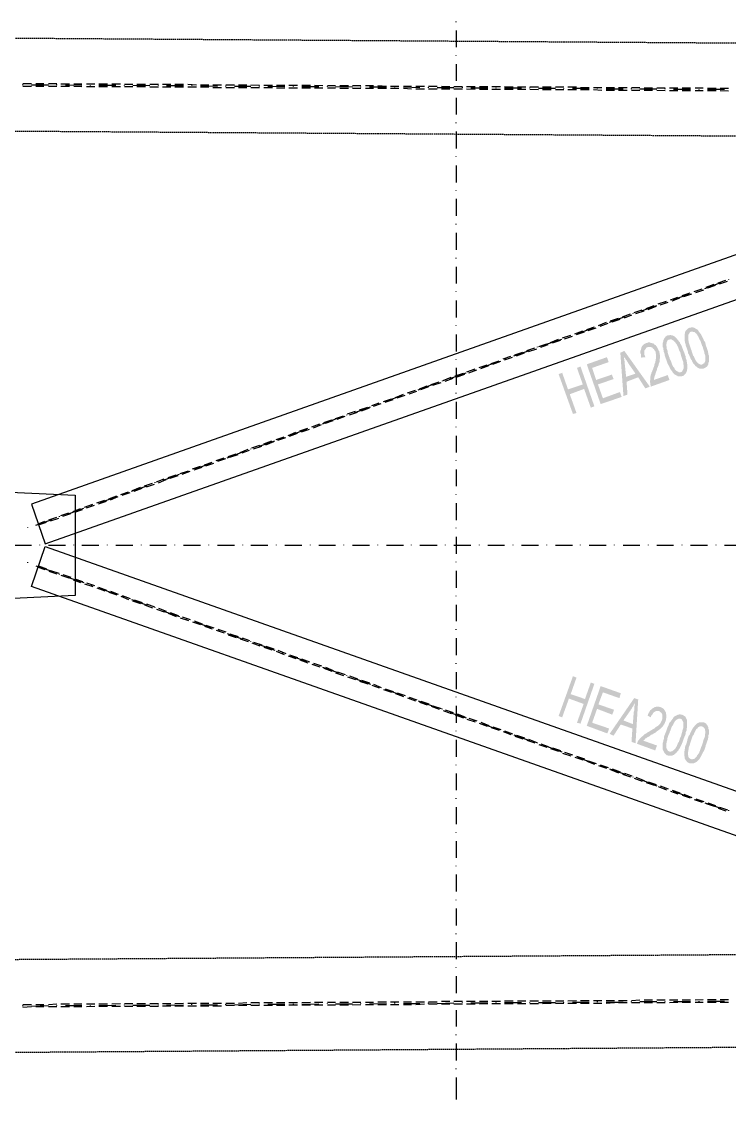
# Model space of a CAD drawing. Header units: metres. Extents: x 11 to 152679, y -40 to 137873.
# Drawn here: x 5083 to 8434, y 1325 to 6431 of the extents above; entities that cross this region are included whole.
import ezdxf

# ---------------------------------------------------------------- set-up
doc = ezdxf.new("R2010")
doc.units = ezdxf.units.M
doc.linetypes.add('HIDDEN', pattern=[9.525, 6.35, -3.175])
for name, color, linetype in [('CA3', 6, 'Continuous'), ('LAYER_1', 160, 'Continuous'), ('TR', 4, 'HIDDEN')]:
    doc.layers.add(name, color=color, linetype=linetype)

# ---------------------------------------------------------------- blocks, each defined once
blk = doc.blocks.new('CURVEPILONE')
at = {"layer": 'LAYER_1'}
for points in [[(1878.9, 3942.9), (1874.7, 3940.8), (1870.4, 3938.7), (1868.3, 3936.6), (1861.9, 3930.2), (1859.8, 3926), (1857.7, 3923.9), (1857.7, 3917.5), (1855.6, 3913.3), (1885.2, 3923.9), (1893.7, 3923.9), (1897.9, 3921.7), (1902.2, 3921.7), (1906.4, 3917.5), (1910.6, 3915.4), (1910.6, 3913.3), (1914.9, 3909), (1917, 3904.8), (1919.1, 3902.7), (1921.2, 3898.5), (1923.3, 3892.1), (1925.4, 3887.9), (1929.7, 3881.5), (1933.9, 3868.8), (1936, 3862.5), (1938.1, 3856.1), (1940.3, 3854), (1942.4, 3845.5), (1944.5, 3839.2), (1948.7, 3826.5), (1948.7, 3820.1), (1950.9, 3815.9), (1953, 3809.6), (1953, 3784.2), (1948.7, 3775.7), (1946.6, 3773.6), (1942.4, 3771.5), (1940.3, 3769.3), (1912.8, 3756.6), (1914.9, 3754.5), (1919.1, 3752.4), (1927.6, 3748.2), (1942.4, 3748.2), (1946.6, 3750.3), (1955.1, 3754.5), (1957.2, 3756.6), (1961.4, 3758.8), (1963.6, 3763), (1965.7, 3765.1), (1967.8, 3769.3), (1967.8, 3775.7), (1969.9, 3779.9), (1969.9, 3811.7), (1967.8, 3815.9), (1967.8, 3822.3), (1965.7, 3826.5), (1965.7, 3830.7), (1961.4, 3843.4), (1959.3, 3849.8), (1957.2, 3854), (1955.1, 3860.4), (1955.1, 3864.6), (1953, 3870.9), (1950.9, 3877.3), (1946.6, 3881.5), (1944.5, 3887.9), (1942.4, 3892.1), (1940.3, 3896.3), (1938.1, 3900.6), (1931.8, 3913.3), (1927.6, 3917.5), (1925.4, 3921.7), (1921.2, 3926), (1919.1, 3930.2), (1914.9, 3934.4), (1910.6, 3936.6), (1906.4, 3938.7), (1904.3, 3940.8), (1900, 3942.9), (1897.9, 3942.9), (1893.7, 3945), (1887.3, 3945), (1883.1, 3942.9)], [(1754, 3877.3), (1751.9, 3870.9), (1751.9, 3849.8), (1754, 3847.7), (1754, 3839.2), (1756.1, 3834.9), (1756.1, 3828.6), (1758.2, 3824.4), (1760.3, 3818), (1760.3, 3813.8), (1762.5, 3807.4), (1764.6, 3801.1), (1766.7, 3794.7), (1768.8, 3790.5), (1775.2, 3771.5), (1777.3, 3767.2), (1781.5, 3760.9), (1783.6, 3756.6), (1785.8, 3750.3), (1787.9, 3746), (1792.1, 3741.8), (1794.2, 3737.6), (1796.3, 3735.5), (1798.4, 3731.2), (1802.7, 3727), (1809, 3720.7), (1836.5, 3733.4), (1836.5, 3731.2), (1828.1, 3731.2), (1826, 3733.4), (1821.7, 3735.5), (1817.5, 3737.6), (1813.3, 3741.8), (1809, 3746), (1804.8, 3754.5), (1800.6, 3758.8), (1798.4, 3763), (1796.3, 3767.2), (1790, 3786.3), (1785.8, 3792.6), (1783.6, 3801.1), (1781.5, 3805.3), (1779.4, 3811.7), (1777.3, 3818), (1775.2, 3824.4), (1775.2, 3830.7), (1773.1, 3837.1), (1770.9, 3841.3), (1770.9, 3851.9), (1768.8, 3856.1), (1768.8, 3866.7), (1770.9, 3870.9), (1770.9, 3875.2), (1775.2, 3883.6), (1779.4, 3885.8), (1783.6, 3885.8)], [(1775.2, 3906.9), (1770.9, 3904.8), (1768.8, 3902.7), (1764.6, 3900.6), (1762.5, 3896.3), (1760.3, 3894.2), (1754, 3881.5), (1754, 3877.3), (1783.6, 3885.8), (1783.6, 3887.9), (1792.1, 3887.9), (1794.2, 3885.8), (1802.7, 3881.5), (1811.2, 3873.1), (1813.3, 3868.8), (1817.5, 3864.6), (1819.6, 3860.4), (1821.7, 3856.1), (1823.8, 3851.9), (1830.2, 3832.8), (1834.4, 3826.5), (1836.5, 3818), (1838.7, 3809.6), (1847.1, 3784.2), (1849.2, 3779.9), (1849.2, 3769.3), (1851.4, 3765.1), (1851.4, 3752.4), (1849.2, 3748.2), (1842.9, 3735.5), (1840.8, 3733.4), (1836.5, 3733.4), (1809, 3720.7), (1813.3, 3718.5), (1821.7, 3714.3), (1823.8, 3712.2), (1840.8, 3712.2), (1845, 3714.3), (1849.2, 3714.3), (1851.4, 3716.4), (1855.6, 3720.7), (1859.8, 3724.9), (1864.1, 3733.4), (1864.1, 3735.5), (1866.2, 3737.6), (1866.2, 3743.9), (1868.3, 3748.2), (1868.3, 3769.3), (1866.2, 3771.5), (1866.2, 3779.9), (1864.1, 3784.2), (1864.1, 3790.5), (1861.9, 3794.7), (1859.8, 3801.1), (1859.8, 3807.4), (1857.7, 3811.7), (1855.6, 3818), (1853.5, 3824.4), (1851.4, 3828.6), (1849.2, 3834.9), (1847.1, 3841.3), (1845, 3845.5), (1842.9, 3851.9), (1838.7, 3860.4), (1836.5, 3864.6), (1834.4, 3868.8), (1832.3, 3873.1), (1828.1, 3877.3), (1826, 3881.5), (1821.7, 3885.8), (1819.6, 3890), (1815.4, 3894.2), (1809, 3900.6), (1804.8, 3902.7), (1796.3, 3906.9), (1792.1, 3906.9), (1787.9, 3909), (1783.6, 3906.9), (1779.4, 3906.9)], [(1855.6, 3913.3), (1855.6, 3879.4), (1857.7, 3875.2), (1857.7, 3870.9), (1859.8, 3864.6), (1859.8, 3860.4), (1861.9, 3854), (1864.1, 3849.8), (1868.3, 3837.1), (1870.4, 3830.7), (1870.4, 3826.5), (1872.5, 3820.1), (1876.8, 3813.8), (1878.9, 3807.4), (1881, 3803.2), (1883.1, 3796.9), (1885.2, 3792.6), (1889.5, 3788.4), (1891.6, 3782), (1895.8, 3773.6), (1902.2, 3767.2), (1904.3, 3765.1), (1906.4, 3760.9), (1910.6, 3758.8), (1912.8, 3756.6), (1940.3, 3769.3), (1938.1, 3769.3), (1936, 3767.2), (1931.8, 3767.2), (1927.6, 3769.3), (1919.1, 3773.6), (1912.8, 3779.9), (1910.6, 3784.2), (1908.5, 3786.3), (1906.4, 3790.5), (1904.3, 3794.7), (1902.2, 3799), (1900, 3805.3), (1895.8, 3809.6), (1893.7, 3815.9), (1891.6, 3822.3), (1889.5, 3828.6), (1887.3, 3837.1), (1885.2, 3841.3), (1878.9, 3860.4), (1876.8, 3866.7), (1874.7, 3873.1), (1874.7, 3877.3), (1872.5, 3883.6), (1872.5, 3906.9), (1874.7, 3913.3), (1876.8, 3915.4), (1878.9, 3919.6), (1881, 3921.7), (1885.2, 3923.9)], [(1569.8, 3832.8), (1550.8, 3824.4), (1565.6, 3619.1), (1584.7, 3625.4), (1580.4, 3686.8), (1635.5, 3708), (1578.3, 3710.1), (1572, 3769.3), (1572, 3782), (1569.8, 3786.3), (1569.8, 3792.6), (1567.7, 3799), (1567.7, 3803.2), (1565.6, 3809.6)], [(1569.8, 3832.8), (1565.6, 3809.6), (1567.7, 3805.3), (1569.8, 3801.1), (1574.1, 3796.9), (1576.2, 3792.6), (1580.4, 3788.4), (1582.5, 3784.2), (1586.8, 3777.8), (1588.9, 3773.6), (1622.8, 3724.9), (1578.3, 3710.1), (1635.5, 3708), (1669.3, 3655), (1690.5, 3663.5)], [(1673.6, 3870.9), (1671.5, 3868.8), (1667.2, 3866.7), (1663, 3864.6), (1660.9, 3862.5), (1656.6, 3858.2), (1654.5, 3856.1), (1652.4, 3851.9), (1650.3, 3849.8), (1650.3, 3845.5), (1648.2, 3841.3), (1648.2, 3837.1), (1646.1, 3832.8), (1646.1, 3822.3), (1648.2, 3818), (1648.2, 3805.3), (1650.3, 3801.1), (1669.3, 3803.2), (1667.2, 3809.6), (1665.1, 3813.8), (1665.1, 3834.9), (1667.2, 3837.1), (1669.3, 3841.3), (1671.5, 3843.4), (1673.6, 3847.7), (1677.8, 3849.8), (1679.9, 3849.8), (1713.8, 3862.5), (1709.5, 3864.6), (1709.5, 3866.7), (1705.3, 3868.8), (1701.1, 3868.8), (1699, 3870.9), (1694.7, 3870.9), (1690.5, 3873.1), (1682, 3873.1), (1677.8, 3870.9)], [(1713.8, 3862.5), (1679.9, 3849.8), (1682, 3851.9), (1694.7, 3851.9), (1699, 3849.8), (1701.1, 3847.7), (1703.2, 3847.7), (1705.3, 3843.4), (1709.5, 3841.3), (1711.7, 3837.1), (1715.9, 3832.8), (1718, 3826.5), (1718, 3822.3), (1720.1, 3818), (1720.1, 3796.9), (1718, 3792.6), (1718, 3786.3), (1715.9, 3782), (1715.9, 3777.8), (1713.8, 3773.6), (1711.7, 3767.2), (1711.7, 3763), (1709.5, 3756.6), (1707.4, 3752.4), (1705.3, 3746), (1703.2, 3741.8), (1701.1, 3735.5), (1696.8, 3727), (1696.8, 3722.8), (1694.7, 3718.5), (1694.7, 3714.3), (1692.6, 3710.1), (1692.6, 3695.3), (1690.5, 3691), (1690.5, 3686.8), (1692.6, 3680.4), (1692.6, 3674.1), (1694.7, 3669.9), (1694.7, 3663.5), (1783.6, 3695.3), (1775.2, 3718.5), (1709.5, 3695.3), (1709.5, 3699.5), (1711.7, 3703.7), (1711.7, 3710.1), (1713.8, 3712.2), (1713.8, 3714.3), (1715.9, 3718.5), (1715.9, 3722.8), (1718, 3727), (1722.2, 3739.7), (1724.4, 3741.8), (1724.4, 3748.2), (1726.5, 3752.4), (1728.6, 3756.6), (1730.7, 3763), (1732.8, 3767.2), (1732.8, 3771.5), (1735, 3775.7), (1735, 3777.8), (1737.1, 3782), (1737.1, 3794.7), (1739.2, 3799), (1739.2, 3811.7), (1737.1, 3815.9), (1737.1, 3822.3), (1735, 3826.5), (1735, 3832.8), (1732.8, 3832.8), (1730.7, 3839.2), (1728.6, 3843.4), (1726.5, 3847.7), (1724.4, 3851.9), (1720.1, 3856.1), (1718, 3860.4)], [(1487.3, 3803.2), (1392, 3769.3), (1457.7, 3581), (1557.2, 3614.8), (1548.7, 3638.1), (1468.3, 3608.5), (1445, 3674.1), (1519, 3699.5), (1510.6, 3720.7), (1436.5, 3695.3), (1417.5, 3752.4), (1495.8, 3779.9)], [(1275.6, 3729.1), (1258.7, 3722.8), (1326.4, 3534.4), (1343.4, 3538.6), (1311.6, 3627.5), (1379.3, 3652.9), (1303.1, 3650.8)], [(1362.4, 3758.8), (1345.5, 3752.4), (1373, 3674.1), (1303.1, 3650.8), (1379.3, 3652.9), (1411.1, 3564), (1428, 3570.4)], [(1343.4, 2285.6), (1326.4, 2291.9), (1258.7, 2103.5), (1275.6, 2097.2), (1307.4, 2186.1), (1377.2, 2160.7), (1315.9, 2207.2)], [(1428, 2255.9), (1411.1, 2262.3), (1383.6, 2184), (1315.9, 2207.2), (1377.2, 2160.7), (1345.5, 2071.8), (1362.4, 2067.5)], [(1552.9, 2211.5), (1457.7, 2245.3), (1392, 2057), (1489.4, 2021), (1497.9, 2044.3), (1417.5, 2071.8), (1440.7, 2137.4), (1512.7, 2109.9), (1521.2, 2133.2), (1447.1, 2158.5), (1468.3, 2215.7), (1546.6, 2188.2)], [(1635.5, 2181.8), (1616.4, 2188.2), (1500, 2018.9), (1519, 2010.4), (1552.9, 2063.3), (1607.9, 2044.3), (1565.6, 2082.4), (1599.5, 2131), (1599.5, 2133.2), (1603.7, 2137.4), (1605.8, 2141.6), (1607.9, 2145.9), (1612.2, 2150.1), (1614.3, 2156.4), (1618.5, 2164.9)], [(1635.5, 2181.8), (1618.5, 2164.9), (1618.5, 2152.2), (1616.4, 2148), (1616.4, 2128.9), (1614.3, 2122.6), (1610.1, 2065.4), (1565.6, 2082.4), (1607.9, 2044.3), (1603.7, 1980.8), (1622.8, 1974.4)], [(1741.3, 2145.9), (1737.1, 2145.9), (1732.8, 2148), (1722.2, 2148), (1718, 2145.9), (1713.8, 2145.9), (1709.5, 2143.7), (1707.4, 2141.6), (1703.2, 2139.5), (1696.8, 2133.2), (1692.6, 2131), (1690.5, 2126.8), (1688.4, 2122.6), (1684.1, 2116.2), (1682, 2112), (1679.9, 2105.6), (1694.7, 2097.2), (1696.8, 2103.5), (1699, 2107.8), (1703.2, 2112), (1705.3, 2116.2), (1709.5, 2120.5), (1711.7, 2122.6), (1715.9, 2124.7), (1718, 2126.8), (1735, 2126.8), (1766.7, 2114.1), (1766.7, 2120.5), (1764.6, 2124.7), (1762.5, 2126.8), (1760.3, 2131), (1758.2, 2133.2), (1756.1, 2137.4), (1751.9, 2139.5), (1749.8, 2141.6), (1745.5, 2143.7)], [(1766.7, 2114.1), (1735, 2126.8), (1739.2, 2122.6), (1743.4, 2120.5), (1745.5, 2118.3), (1747.6, 2114.1), (1749.8, 2109.9), (1749.8, 2090.8), (1747.6, 2084.5), (1745.5, 2080.2), (1743.4, 2076), (1739.2, 2067.5), (1735, 2063.3), (1730.7, 2059.1), (1728.6, 2057), (1724.4, 2054.8), (1722.2, 2052.7), (1718, 2050.6), (1715.9, 2048.5), (1711.7, 2044.3), (1707.4, 2042.1), (1703.2, 2040), (1696.8, 2035.8), (1692.6, 2033.7), (1686.3, 2029.4), (1682, 2027.3), (1677.8, 2025.2), (1673.6, 2021), (1665.1, 2016.7), (1663, 2014.6), (1658.7, 2010.4), (1656.6, 2008.3), (1652.4, 2006.2), (1646.1, 1999.8), (1641.8, 1995.6), (1639.7, 1991.3), (1635.5, 1987.1), (1633.4, 1982.9), (1631.2, 1976.5), (1629.1, 1972.3), (1715.9, 1940.5), (1724.4, 1963.8), (1658.7, 1987.1), (1663, 1989.2), (1667.2, 1993.5), (1669.3, 1997.7), (1671.5, 1997.7), (1675.7, 1999.8), (1677.8, 2001.9), (1682, 2004), (1686.3, 2006.2), (1692.6, 2010.4), (1696.8, 2014.6), (1699, 2014.6), (1703.2, 2016.7), (1709.5, 2021), (1718, 2025.2), (1724.4, 2031.6), (1728.6, 2033.7), (1730.7, 2035.8), (1735, 2037.9), (1735, 2040), (1739.2, 2042.1), (1743.4, 2046.4), (1747.6, 2050.6), (1749.8, 2052.7), (1754, 2057), (1754, 2059.1), (1758.2, 2063.3), (1760.3, 2067.5), (1762.5, 2073.9), (1764.6, 2078.1), (1766.7, 2084.5), (1766.7, 2090.8), (1768.8, 2095.1), (1768.8, 2109.9)], [(1842.9, 2109.9), (1838.7, 2109.9), (1834.4, 2112), (1830.2, 2112), (1828.1, 2109.9), (1823.8, 2109.9), (1815.4, 2105.6), (1806.9, 2101.4), (1836.5, 2090.8), (1838.7, 2088.7), (1840.8, 2088.7), (1842.9, 2084.5), (1845, 2082.4), (1849.2, 2073.9), (1849.2, 2048.5), (1845, 2035.8), (1845, 2031.6), (1840.8, 2018.9), (1838.7, 2010.4), (1836.5, 2004), (1834.4, 2001.9), (1832.3, 1995.6), (1830.2, 1987.1), (1828.1, 1980.8), (1823.8, 1976.5), (1821.7, 1970.2), (1819.6, 1965.9), (1817.5, 1959.6), (1815.4, 1957.5), (1811.2, 1949), (1804.8, 1942.7), (1800.6, 1940.5), (1796.3, 1936.3), (1792.1, 1936.3), (1790, 1934.2), (1785.8, 1934.2), (1781.5, 1936.3), (1751.9, 1944.8), (1760.3, 1927.8), (1762.5, 1925.7), (1764.6, 1923.6), (1768.8, 1919.4), (1770.9, 1917.3), (1775.2, 1917.3), (1779.4, 1915.1), (1796.3, 1915.1), (1798.4, 1917.3), (1802.7, 1919.4), (1804.8, 1919.4), (1811.2, 1925.7), (1815.4, 1927.8), (1817.5, 1932.1), (1821.7, 1936.3), (1826, 1940.5), (1828.1, 1946.9), (1830.2, 1946.9), (1832.3, 1951.1), (1834.4, 1955.4), (1836.5, 1959.6), (1838.7, 1963.8), (1840.8, 1968.1), (1842.9, 1974.4), (1845, 1978.6), (1849.2, 1991.3), (1851.4, 1997.7), (1853.5, 2001.9), (1855.6, 2008.3), (1857.7, 2012.5), (1859.8, 2018.9), (1859.8, 2025.2), (1864.1, 2033.7), (1864.1, 2044.3), (1866.2, 2048.5), (1866.2, 2084.5), (1857.7, 2101.4), (1853.5, 2103.5), (1851.4, 2105.6), (1847.1, 2107.8)], [(1806.9, 2101.4), (1802.7, 2097.2), (1800.6, 2092.9), (1796.3, 2088.7), (1794.2, 2084.5), (1790, 2080.2), (1790, 2078.1), (1787.9, 2076), (1783.6, 2071.8), (1781.5, 2067.5), (1779.4, 2061.2), (1775.2, 2052.7), (1768.8, 2033.7), (1766.7, 2027.3), (1764.6, 2025.2), (1762.5, 2018.9), (1760.3, 2012.5), (1758.2, 2006.2), (1758.2, 1999.8), (1754, 1987.1), (1754, 1982.9), (1751.9, 1976.5), (1751.9, 1944.8), (1781.5, 1936.3), (1777.3, 1938.4), (1775.2, 1940.5), (1773.1, 1944.8), (1770.9, 1946.9), (1768.8, 1953.2), (1768.8, 1974.4), (1770.9, 1978.6), (1770.9, 1982.9), (1773.1, 1989.2), (1773.1, 1995.6), (1777.3, 2008.3), (1779.4, 2014.6), (1783.6, 2023.1), (1783.6, 2027.3), (1787.9, 2033.7), (1794.2, 2052.7), (1796.3, 2057), (1800.6, 2061.2), (1802.7, 2067.5), (1804.8, 2069.7), (1809, 2078.1), (1813.3, 2082.4), (1817.5, 2086.6), (1821.7, 2088.7), (1826, 2090.8), (1836.5, 2090.8)], [(1910.6, 2065.4), (1902.2, 2057), (1900, 2052.7), (1895.8, 2048.5), (1893.7, 2044.3), (1891.6, 2042.1), (1889.5, 2037.9), (1887.3, 2033.7), (1885.2, 2029.4), (1881, 2021), (1878.9, 2014.6), (1874.7, 2010.4), (1872.5, 2004), (1870.4, 1997.7), (1868.3, 1991.3), (1868.3, 1989.2), (1866.2, 1980.8), (1861.9, 1968.1), (1859.8, 1963.8), (1857.7, 1957.5), (1857.7, 1951.1), (1855.6, 1946.9), (1855.6, 1940.5), (1853.5, 1936.3), (1853.5, 1915.1), (1855.6, 1910.9), (1855.6, 1908.8), (1885.2, 1900.3), (1883.1, 1900.3), (1881, 1902.4), (1876.8, 1904.6), (1874.7, 1906.7), (1872.5, 1910.9), (1872.5, 1915.1), (1870.4, 1921.5), (1870.4, 1932.1), (1872.5, 1936.3), (1872.5, 1942.7), (1874.7, 1946.9), (1874.7, 1953.2), (1876.8, 1959.6), (1878.9, 1963.8), (1881, 1972.3), (1885.2, 1985), (1887.3, 1991.3), (1889.5, 1997.7), (1891.6, 2004), (1893.7, 2010.4), (1897.9, 2014.6), (1900, 2021), (1902.2, 2025.2), (1904.3, 2029.4), (1906.4, 2033.7), (1908.5, 2037.9), (1910.6, 2042.1), (1914.9, 2044.3), (1917, 2046.4), (1919.1, 2050.6), (1927.6, 2054.8), (1938.1, 2054.8)], [(1946.6, 2073.9), (1925.4, 2073.9), (1921.2, 2071.8), (1919.1, 2069.7), (1917, 2069.7), (1912.8, 2067.5), (1910.6, 2065.4), (1938.1, 2054.8), (1940.3, 2052.7), (1944.5, 2050.6), (1948.7, 2046.4), (1950.9, 2042.1), (1950.9, 2037.9), (1953, 2031.6), (1953, 2021), (1950.9, 2016.7), (1950.9, 2006.2), (1948.7, 1999.8), (1946.6, 1995.6), (1944.5, 1989.2), (1942.4, 1980.8), (1940.3, 1974.4), (1938.1, 1968.1), (1938.1, 1965.9), (1933.9, 1957.5), (1927.6, 1938.4), (1925.4, 1934.2), (1923.3, 1927.8), (1919.1, 1923.6), (1917, 1919.4), (1914.9, 1917.3), (1912.8, 1913), (1908.5, 1908.8), (1906.4, 1906.7), (1902.2, 1902.4), (1900, 1900.3), (1895.8, 1900.3), (1891.6, 1898.2), (1887.3, 1898.2), (1885.2, 1900.3), (1855.6, 1908.8), (1855.6, 1902.4), (1857.7, 1898.2), (1859.8, 1896.1), (1861.9, 1891.9), (1864.1, 1889.7), (1866.2, 1885.5), (1874.7, 1881.3), (1876.8, 1881.3), (1878.9, 1879.2), (1897.9, 1879.2), (1902.2, 1881.3), (1910.6, 1885.5), (1921.2, 1896.1), (1925.4, 1900.3), (1927.6, 1904.6), (1931.8, 1908.8), (1931.8, 1910.9), (1938.1, 1923.6), (1940.3, 1927.8), (1942.4, 1932.1), (1946.6, 1938.4), (1948.7, 1942.7), (1953, 1955.4), (1955.1, 1961.7), (1955.1, 1965.9), (1957.2, 1970.2), (1959.3, 1976.5), (1961.4, 1982.9), (1963.6, 1989.2), (1965.7, 1993.5), (1965.7, 1997.7), (1967.8, 2001.9), (1967.8, 2012.5), (1969.9, 2016.7), (1969.9, 2037.9), (1967.8, 2042.1), (1967.8, 2048.5), (1961.4, 2061.2), (1959.3, 2063.3), (1957.2, 2067.5), (1953, 2069.7), (1948.7, 2071.8)]]:
    blk.add_hatch(color=7, dxfattribs=at).paths.add_polyline_path(points, is_closed=False)
at = {"layer": 'CA3'}
for points in [[(-1171.2, 2918.4), (4548, 4942), (4548, 5047.8), (4249.5, 5049.9), (-1236.9, 3106.8)], [(-1715.2, 3180.9), (-1029.4, 3149.2), (-1029.4, 2675), (-1715.2, 2641.2)], [(-1171.2, 2905.7), (4548, 880.1), (4548, 776.4), (4249.5, 774.3), (-1236.9, 2717.4)]]:
    blk.add_lwpolyline(points, close=True, dxfattribs=at)
at = {"layer": 'LAYER_1', "color": 7}
for p, q in [((774, 5390.7), (774, 5392.8)), ((774, 5350.5), (774, 5272.2)), ((774, 5232), (774, 5234.1)), ((774, 5191.7), (774, 5111.3)), ((-1236.9, 5098.6), (-1277.1, 5098.6)), ((-1277.1, 5092.3), (-1277.1, 5094.4)), ((-1236.9, 5085.9), (-1277.1, 5085.9)), ((-1156.4, 5092.3), (-1236.9, 5092.3)), ((-1177.6, 5098.6), (-1215.7, 5098.6)), ((-1177.6, 5085.9), (-1215.7, 5085.9)), ((-1116.2, 5098.6), (-1156.4, 5098.6)), ((-1116.2, 5085.9), (-1156.4, 5085.9)), ((-1116.2, 5092.3), (-1116.2, 5094.4)), ((-1056.9, 5096.5), (-1097.2, 5096.5)), ((-1056.9, 5085.9), (-1097.2, 5085.9)), ((-997.7, 5090.1), (-1076, 5092.3)), ((-997.7, 5096.5), (-1035.8, 5096.5)), ((-997.7, 5083.8), (-1035.8, 5085.9)), ((-936.3, 5096.5), (-976.5, 5096.5)), ((-936.3, 5083.8), (-976.5, 5083.8)), ((-957.5, 5090.1), (-957.5, 5092.3)), ((-877, 5096.5), (-917.2, 5096.5)), ((-836.8, 5090.1), (-917.2, 5090.1)), ((-877, 5083.8), (-917.2, 5083.8)), ((-815.6, 5096.5), (-855.9, 5096.5)), ((-815.6, 5083.8), (-855.9, 5083.8)), ((-756.4, 5094.4), (-796.6, 5094.4)), ((-796.6, 5090.1), (-796.6, 5092.3)), ((-756.4, 5083.8), (-796.6, 5083.8)), ((-675.9, 5088), (-756.4, 5090.1)), ((-697.1, 5094.4), (-737.3, 5094.4)), ((-697.1, 5083.8), (-737.3, 5083.8)), ((-635.7, 5094.4), (-675.9, 5094.4)), ((-635.7, 5081.7), (-675.9, 5081.7)), ((-635.7, 5088), (-635.7, 5090.1)), ((-576.4, 5094.4), (-616.7, 5094.4)), ((-576.4, 5081.7), (-616.7, 5081.7)), ((-517.2, 5088), (-597.6, 5088)), ((-517.2, 5094.4), (-557.4, 5094.4)), ((-517.2, 5081.7), (-557.4, 5081.7)), ((-455.8, 5092.3), (-496, 5094.4)), ((-455.8, 5081.7), (-496, 5081.7)), ((-477, 5088), (-477, 5090.1)), ((-396.5, 5092.3), (-436.7, 5092.3)), ((-356.3, 5085.9), (-436.7, 5088)), ((-396.5, 5081.7), (-436.7, 5081.7)), ((-337.3, 5092.3), (-377.5, 5092.3)), ((-337.3, 5079.6), (-377.5, 5079.6)), ((-275.9, 5092.3), (-316.1, 5092.3)), ((-316.1, 5085.9), (-316.1, 5088)), ((-275.9, 5079.6), (-316.1, 5079.6)), ((-197.6, 5085.9), (-275.9, 5085.9)), ((-216.6, 5092.3), (-256.8, 5092.3)), ((-216.6, 5079.6), (-256.8, 5079.6)), ((-157.4, 5090.1), (-197.6, 5092.3)), ((-157.4, 5079.6), (-197.6, 5079.6)), ((-157.4, 5085.9), (-157.4, 5088)), ((-96, 5090.1), (-136.2, 5090.1)), ((-96, 5079.6), (-136.2, 5079.6)), ((-36.7, 5083.8), (-117.1, 5085.9)), ((-36.7, 5090.1), (-76.9, 5090.1)), ((-36.7, 5077.4), (-76.9, 5077.4)), ((22.6, 5090.1), (-17.7, 5090.1)), ((22.6, 5077.4), (-17.7, 5077.4)), ((3.5, 5083.8), (3.5, 5085.9)), ((84, 5090.1), (43.7, 5090.1)), ((124.2, 5083.8), (43.7, 5083.8)), ((84, 5077.4), (43.7, 5077.4)), ((143.2, 5088), (103, 5090.1)), ((143.2, 5077.4), (103, 5077.4)), ((202.5, 5088), (164.4, 5088)), ((164.4, 5083.8), (164.4, 5085.9)), ((202.5, 5077.4), (164.4, 5077.4)), ((282.9, 5081.7), (202.5, 5083.8)), ((263.9, 5088), (223.7, 5088)), ((263.9, 5075.3), (223.7, 5075.3)), ((323.1, 5088), (282.9, 5088)), ((323.1, 5075.3), (282.9, 5075.3)), ((323.1, 5081.7), (323.1, 5083.8)), ((382.4, 5088), (344.3, 5088)), ((382.4, 5075.3), (344.3, 5075.3)), ((443.8, 5081.7), (363.4, 5081.7)), ((443.8, 5085.9), (403.6, 5088)), ((443.8, 5075.3), (403.6, 5075.3)), ((503.1, 5085.9), (462.8, 5085.9)), ((503.1, 5075.3), (462.8, 5075.3)), ((484, 5081.7), (484, 5083.8)), ((562.3, 5085.9), (524.2, 5085.9)), ((602.5, 5079.6), (524.2, 5081.7)), ((562.3, 5073.2), (524.2, 5075.3)), ((623.7, 5085.9), (583.5, 5085.9)), ((623.7, 5073.2), (583.5, 5073.2)), ((683, 5085.9), (642.8, 5085.9)), ((642.8, 5079.6), (642.8, 5081.7)), ((683, 5073.2), (642.8, 5073.2)), ((763.4, 5079.6), (683, 5079.6)), ((744.3, 5083.8), (704.1, 5085.9)), ((744.3, 5073.2), (704.1, 5073.2)), ((803.6, 5083.8), (763.4, 5083.8)), ((803.6, 5073.2), (763.4, 5073.2)), ((774, 5071.1), (774, 5073.2)), ((803.6, 5079.6), (803.6, 5081.7)), ((862.9, 5083.8), (822.7, 5083.8)), ((862.9, 5071.1), (822.7, 5073.2)), ((924.3, 5077.4), (843.8, 5077.4)), ((924.3, 5083.8), (884, 5083.8)), ((924.3, 5071.1), (884, 5071.1)), ((983.5, 5083.8), (943.3, 5083.8)), ((983.5, 5071.1), (943.3, 5071.1)), ((962.4, 5077.4), (962.4, 5079.6)), ((1042.8, 5081.7), (1002.6, 5083.8)), ((1083, 5077.4), (1002.6, 5077.4)), ((1042.8, 5071.1), (1002.6, 5071.1)), ((1104.2, 5081.7), (1064, 5081.7)), ((1104.2, 5071.1), (1064, 5071.1)), ((1163.4, 5081.7), (1123.2, 5081.7)), ((1123.2, 5077.4), (1123.2, 5079.6)), ((1163.4, 5069), (1123.2, 5071.1)), ((1243.9, 5075.3), (1163.4, 5075.3)), ((1222.7, 5081.7), (1182.5, 5081.7)), ((1222.7, 5069), (1182.5, 5069)), ((1284.1, 5081.7), (1243.9, 5081.7)), ((1284.1, 5069), (1243.9, 5069)), ((1284.1, 5075.3), (1284.1, 5077.4)), ((1343.4, 5081.7), (1303.1, 5081.7)), ((1343.4, 5069), (1303.1, 5069)), ((1402.6, 5075.3), (1324.3, 5075.3)), ((1402.6, 5079.6), (1362.4, 5079.6)), ((1402.6, 5069), (1362.4, 5069)), ((1464, 5079.6), (1423.8, 5079.6)), ((1464, 5066.9), (1423.8, 5069)), ((1442.8, 5075.3), (1442.8, 5077.4)), ((1523.3, 5079.6), (1483.1, 5079.6)), ((1563.5, 5073.2), (1483.1, 5073.2)), ((1523.3, 5066.9), (1483.1, 5066.9)), ((1582.5, 5079.6), (1542.3, 5079.6)), ((1582.5, 5066.9), (1542.3, 5066.9)), ((1643.9, 5079.6), (1603.7, 5079.6)), ((1603.7, 5073.2), (1603.7, 5075.3)), ((1643.9, 5066.9), (1603.7, 5066.9)), ((1724.4, 5073.2), (1643.9, 5073.2)), ((1703.2, 5077.4), (1663, 5077.4)), ((1703.2, 5066.9), (1663, 5066.9)), ((1762.5, 5077.4), (1724.4, 5077.4)), ((1762.5, 5064.7), (1724.4, 5066.9)), ((1762.5, 5073.2), (1762.5, 5075.3)), ((1823.8, 5077.4), (1783.6, 5077.4)), ((1823.8, 5064.7), (1783.6, 5064.7)), ((1883.1, 5071.1), (1802.7, 5071.1)), ((1883.1, 5077.4), (1842.9, 5077.4)), ((1883.1, 5064.7), (1842.9, 5064.7)), ((1942.4, 5077.4), (1904.3, 5077.4)), ((1942.4, 5064.7), (1904.3, 5064.7)), ((1923.3, 5071.1), (1923.3, 5073.2)), ((2003.8, 5075.3), (1963.6, 5075.3)), ((2044, 5071.1), (1963.6, 5071.1)), ((2003.8, 5064.7), (1963.6, 5064.7)), ((2063, 5075.3), (2022.8, 5075.3)), ((2063, 5062.6), (2022.8, 5064.7)), ((774, 5030.9), (774, 4952.6)), ((774, 4912.3), (774, 4914.5)), ((774, 4872.1), (774, 4791.7)), ((774, 4751.5), (774, 4753.6)), ((774, 4711.3), (774, 4630.8)), ((774, 4590.6), (774, 4592.7)), ((774, 4552.5), (774, 4472.1)), ((774, 4431.9), (774, 4434)), ((774, 4391.6), (774, 4311.2)), ((774, 4271), (774, 4273.1)), ((774, 4230.8), (774, 4152.4)), ((1950.9, 4129.2), (2027, 4156.7)), ((1957.2, 4135.5), (1995.3, 4148.2)), ((1965.7, 4131.3), (2001.6, 4144)), ((2014.3, 4154.6), (2050.3, 4167.3)), ((2020.7, 4150.3), (2058.8, 4163)), ((2065.1, 4169.4), (2065.1, 4171.5)), ((774, 4112.2), (774, 4114.4)), ((1787.9, 4074.1), (1823.8, 4086.8)), ((1796.3, 4069.9), (1832.3, 4084.7)), ((1800.6, 4076.3), (1876.8, 4101.7)), ((1842.9, 4095.3), (1881, 4108)), ((1851.4, 4091.1), (1889.5, 4103.8)), ((1900, 4114.4), (1938.1, 4127.1)), ((1908.5, 4110.1), (1946.6, 4122.8)), ((1914.9, 4116.5), (1914.9, 4118.6)), ((774, 4072), (774, 3991.6)), ((1650.3, 4023.3), (1724.4, 4048.7)), ((1673.6, 4033.9), (1711.7, 4048.7)), ((1682, 4029.7), (1720.1, 4044.5)), ((1730.7, 4055.1), (1768.8, 4067.8)), ((1739.2, 4050.9), (1777.3, 4063.5)), ((1762.5, 4061.4), (1762.5, 4063.5)), ((1500, 3968.3), (1574.1, 3995.8)), ((1504.2, 3974.7), (1542.3, 3987.4)), ((1512.7, 3970.4), (1550.8, 3983.1)), ((1561.4, 3993.7), (1599.5, 4008.5)), ((1569.8, 3989.5), (1605.8, 4004.3)), ((1612.2, 4008.5), (1612.2, 4010.6)), ((1616.4, 4014.9), (1654.5, 4027.6)), ((1624.9, 4010.6), (1663, 4023.3)), ((774, 3951.4), (774, 3953.5)), ((1347.6, 3915.4), (1423.8, 3942.9)), ((1392, 3934.4), (1428, 3947.1)), ((1398.4, 3930.2), (1436.5, 3942.9)), ((1447.1, 3953.5), (1485.2, 3968.3)), ((1455.6, 3949.3), (1493.7, 3964.1)), ((1461.9, 3955.6), (1461.9, 3957.7)), ((774, 3911.2), (774, 3830.7)), ((1197.3, 3862.5), (1273.5, 3887.9)), ((1220.6, 3873.1), (1258.7, 3887.9)), ((1229.1, 3870.9), (1267.2, 3883.6)), ((1277.8, 3894.2), (1315.9, 3906.9)), ((1286.2, 3890), (1324.3, 3902.7)), ((1311.6, 3902.7), (1311.6, 3904.8)), ((1334.9, 3913.3), (1373, 3928.1)), ((1343.4, 3911.2), (1381.5, 3923.9)), ((1047, 3809.6), (1121.1, 3834.9)), ((1108.4, 3834.9), (1146.5, 3847.7)), ((1116.9, 3830.7), (1155, 3843.4)), ((1159.2, 3849.8), (1159.2, 3851.9)), ((1165.6, 3854), (1203.7, 3866.7)), ((1174, 3849.8), (1210, 3862.5)), ((774, 3790.5), (774, 3792.6)), ((896.7, 3754.5), (970.8, 3782)), ((939.1, 3773.6), (977.2, 3786.3)), ((947.5, 3769.3), (985.6, 3784.2)), ((996.2, 3794.7), (1032.2, 3807.4)), ((1002.6, 3790.5), (1040.7, 3803.2)), ((1008.9, 3794.7), (1008.9, 3796.9)), ((1051.3, 3813.8), (1089.4, 3826.5)), ((1059.7, 3809.6), (1097.8, 3824.4)), ((744.3, 3701.6), (820.6, 3729.1)), ((769.7, 3714.3), (807.8, 3727)), ((774, 3752.4), (774, 3672)), ((824.8, 3733.4), (862.9, 3748.2)), ((833.3, 3729.1), (871.3, 3743.9)), ((858.7, 3741.8), (858.7, 3743.9)), ((881.9, 3754.5), (920, 3767.2)), ((890.4, 3750.3), (928.5, 3763)), ((594.1, 3648.7), (670.3, 3676.2)), ((655.4, 3674.1), (693.6, 3686.8)), ((663.9, 3669.9), (702, 3682.6)), ((708.4, 3688.9), (708.4, 3691)), ((712.6, 3693.1), (750.7, 3708)), ((721.1, 3688.9), (759.2, 3703.7)), ((778.2, 3710.1), (814.2, 3722.8)), ((486.1, 3612.7), (524.2, 3627.5)), ((543.3, 3633.9), (581.4, 3646.6)), ((551.7, 3629.6), (587.7, 3642.3)), ((556, 3636), (556, 3638.1)), ((600.4, 3652.9), (636.4, 3667.7)), ((606.8, 3650.8), (644.9, 3663.5)), ((774, 3631.8), (774, 3633.9)), ((373.9, 3574.6), (409.9, 3587.3)), ((382.4, 3570.4), (418.4, 3583.1)), ((405.7, 3581), (405.7, 3583.1)), ((429, 3593.7), (467.1, 3606.4)), ((437.4, 3589.4), (475.5, 3602.1)), ((443.8, 3595.8), (517.9, 3621.2)), ((494.6, 3610.6), (532.7, 3623.3)), ((774, 3591.5), (774, 3511.1)), ((202.5, 3513.2), (240.6, 3525.9)), ((210.9, 3509), (249, 3523.8)), ((255.4, 3528), (255.4, 3530.2)), ((259.6, 3534.4), (297.7, 3547.1)), ((268.1, 3530.2), (306.2, 3542.9)), ((293.5, 3540.7), (367.6, 3568.3)), ((316.8, 3553.4), (354.9, 3566.1)), ((325.3, 3549.2), (363.4, 3564)), ((90.3, 3473), (128.4, 3487.8)), ((98.8, 3468.8), (136.9, 3483.6)), ((103, 3475.1), (103, 3477.2)), ((141.1, 3487.8), (217.3, 3515.3)), ((147.5, 3494.2), (185.6, 3506.9)), ((155.9, 3489.9), (191.9, 3502.6)), ((774, 3470.9), (774, 3473)), ((-79, 3413.7), (-40.9, 3426.4)), ((-70.6, 3409.5), (-32.5, 3422.2)), ((-47.3, 3422.2), (-47.3, 3424.3)), ((-21.9, 3432.8), (14.1, 3447.6)), ((-15.5, 3428.5), (22.6, 3443.4)), ((-9.2, 3434.9), (67, 3462.4)), ((33.1, 3454), (71.2, 3466.7)), ((41.6, 3449.7), (79.7, 3462.4)), ((774, 3430.7), (774, 3352.4)), ((-193.3, 3373.5), (-155.2, 3386.2)), ((-184.9, 3369.3), (-146.8, 3382)), ((-159.5, 3382), (-85.4, 3407.4)), ((-136.2, 3392.6), (-98.1, 3407.4)), ((-127.7, 3388.3), (-89.6, 3403.2)), ((-362.7, 3314.3), (-324.6, 3327)), ((-354.2, 3310), (-316.1, 3322.7)), ((-309.7, 3327), (-235.7, 3354.5)), ((-305.5, 3333.3), (-267.4, 3346)), ((-297.1, 3329.1), (-258.9, 3341.8)), ((-248.4, 3352.4), (-210.3, 3367.2)), ((-239.9, 3350.2), (-203.9, 3362.9)), ((-197.6, 3367.2), (-197.6, 3369.3)), ((-474.9, 3274), (-436.7, 3286.7)), ((-466.4, 3269.8), (-428.3, 3282.5)), ((-462.2, 3274), (-386, 3301.6)), ((-417.7, 3293.1), (-381.7, 3305.8)), ((-411.3, 3288.9), (-373.3, 3301.6)), ((-347.8, 3314.3), (-347.8, 3316.4)), ((774, 3312.1), (774, 3314.3)), ((774, 3271.9), (774, 3191.5)), ((-644.2, 3212.7), (-608.2, 3227.5)), ((-635.7, 3208.4), (-599.7, 3223.2)), ((-612.4, 3221.1), (-536.2, 3248.6)), ((-589.1, 3233.8), (-551, 3246.5)), ((-580.7, 3229.6), (-542.6, 3242.3)), ((-532, 3252.9), (-493.9, 3265.6)), ((-523.5, 3248.6), (-485.4, 3263.5)), ((-500.3, 3261.3), (-500.3, 3263.5)), ((-813.5, 3153.4), (-777.5, 3166.1)), ((-762.7, 3168.2), (-688.6, 3193.6)), ((-758.5, 3172.4), (-720.4, 3187.3)), ((-750, 3168.2), (-711.9, 3183)), ((-701.3, 3193.6), (-663.2, 3206.3)), ((-692.9, 3189.4), (-654.8, 3202.1)), ((-650.5, 3208.4), (-650.5, 3210.5)), ((-927.8, 3113.2), (-889.7, 3125.9)), ((-919.4, 3108.9), (-881.3, 3121.6)), ((-913, 3115.3), (-838.9, 3140.7)), ((-870.7, 3132.2), (-832.6, 3147)), ((-862.2, 3128), (-826.2, 3142.8)), ((-807.2, 3149.2), (-769.1, 3161.9)), ((-800.8, 3153.4), (-800.8, 3155.5)), ((774, 3151.3), (774, 3153.4)), ((-1097.2, 3053.9), (-1059.1, 3066.6)), ((-1065.4, 3060.3), (-989.2, 3087.8)), ((-1040, 3073), (-1004, 3085.7)), ((-1031.5, 3068.7), (-995.6, 3081.4)), ((-985, 3092), (-946.9, 3106.8)), ((-976.5, 3089.9), (-938.4, 3102.6)), ((-951.1, 3100.5), (-951.1, 3102.6)), ((774, 3111), (774, 3030.6)), ((-1215.7, 3007.3), (-1139.5, 3034.9)), ((-1205.1, 3013.7), (-1173.4, 3026.4)), ((-1203, 3009.5), (-1164.9, 3022.2)), ((-1154.3, 3032.7), (-1116.2, 3045.4)), ((-1145.8, 3028.5), (-1107.7, 3041.2)), ((-1103.5, 3047.6), (-1103.5, 3049.7)), ((-1088.7, 3049.7), (-1050.6, 3062.4)), ((-1253.8, 2994.6), (-1253.8, 2996.8)), ((774, 2992.5), (774, 2994.6)), ((-1317.3, 2912.1), (-1236.9, 2912.1)), ((-1196.6, 2912.1), (-1196.6, 2914.2)), ((-1156.4, 2912.1), (-1076, 2912.1)), ((-1035.8, 2912.1), (-1035.8, 2914.2)), ((-997.7, 2912.1), (-917.2, 2912.1)), ((-877, 2912.1), (-877, 2914.2)), ((-836.8, 2912.1), (-756.4, 2912.1)), ((-716.2, 2912.1), (-716.2, 2914.2)), ((-675.9, 2912.1), (-597.6, 2912.1)), ((-557.4, 2912.1), (-557.4, 2914.2)), ((-517.2, 2912.1), (-436.7, 2912.1)), ((-396.5, 2912.1), (-396.5, 2914.2)), ((-356.3, 2912.1), (-275.9, 2912.1)), ((-235.7, 2912.1), (-235.7, 2914.2)), ((-197.6, 2912.1), (-117.1, 2912.1)), ((-76.9, 2912.1), (-76.9, 2914.2)), ((-36.7, 2912.1), (43.7, 2912.1)), ((84, 2912.1), (84, 2914.2)), ((124.2, 2912.1), (202.5, 2912.1)), ((242.7, 2912.1), (242.7, 2914.2)), ((282.9, 2912.1), (363.4, 2912.1)), ((403.6, 2912.1), (403.6, 2914.2)), ((443.8, 2912.1), (524.2, 2912.1)), ((562.3, 2912.1), (562.3, 2914.2)), ((602.5, 2912.1), (683, 2912.1)), ((723.2, 2912.1), (723.2, 2914.2)), ((763.4, 2912.1), (843.8, 2912.1)), ((774, 2952.3), (774, 2871.9)), ((884, 2912.1), (884, 2914.2)), ((924.3, 2912.1), (1002.6, 2912.1)), ((1042.8, 2912.1), (1042.8, 2914.2)), ((1083, 2912.1), (1163.4, 2912.1)), ((1203.7, 2912.1), (1203.7, 2914.2)), ((1243.9, 2912.1), (1324.3, 2912.1)), ((1362.4, 2912.1), (1362.4, 2914.2)), ((1402.6, 2912.1), (1483.1, 2912.1)), ((1523.3, 2912.1), (1523.3, 2914.2)), ((1563.5, 2912.1), (1643.9, 2912.1)), ((1684.1, 2912.1), (1684.1, 2914.2)), ((1724.4, 2912.1), (1802.7, 2912.1)), ((1842.9, 2912.1), (1842.9, 2914.2)), ((1883.1, 2912.1), (1963.6, 2912.1)), ((2003.8, 2912.1), (2003.8, 2914.2)), ((2044, 2912.1), (2122.3, 2912.1)), ((-1253.8, 2829.5), (-1253.8, 2831.7)), ((-1215.7, 2814.7), (-1139.5, 2789.3)), ((-1205.1, 2808.4), (-1173.4, 2797.8)), ((-1203, 2814.7), (-1164.9, 2799.9)), ((774, 2831.7), (774, 2833.8)), ((-1154.3, 2789.3), (-1116.2, 2776.6)), ((-1145.8, 2793.5), (-1107.7, 2780.9)), ((-1103.5, 2774.5), (-1103.5, 2776.6)), ((-1097.2, 2770.3), (-1059.1, 2757.6)), ((-1088.7, 2774.5), (-1050.6, 2761.8)), ((-1065.4, 2761.8), (-989.2, 2736.4)), ((774, 2791.4), (774, 2711)), ((-1040, 2749.1), (-1004, 2736.4)), ((-1031.5, 2753.3), (-995.6, 2740.6)), ((-985, 2730.1), (-946.9, 2717.4)), ((-976.5, 2734.3), (-938.4, 2721.6)), ((-951.1, 2721.6), (-951.1, 2723.7)), ((-927.8, 2711), (-889.7, 2696.2)), ((-919.4, 2713.1), (-881.3, 2700.4)), ((-913, 2708.9), (-838.9, 2681.4)), ((-870.7, 2689.8), (-832.6, 2677.1)), ((-862.2, 2694.1), (-826.2, 2681.4)), ((-813.5, 2670.8), (-777.5, 2656)), ((-807.2, 2675), (-769.1, 2660.2)), ((-800.8, 2668.7), (-800.8, 2670.8)), ((-762.7, 2656), (-688.6, 2628.5)), ((774, 2670.8), (774, 2672.9)), ((-758.5, 2649.6), (-720.4, 2636.9)), ((-750, 2653.9), (-711.9, 2641.2)), ((-701.3, 2630.6), (-663.2, 2615.8)), ((-692.9, 2634.8), (-654.8, 2620)), ((-650.5, 2615.8), (-650.5, 2617.9)), ((-644.2, 2609.4), (-608.2, 2596.7)), ((-635.7, 2613.6), (-599.7, 2600.9)), ((774, 2630.6), (774, 2552.3)), ((-612.4, 2600.9), (-536.2, 2575.5)), ((-589.1, 2590.4), (-551, 2575.5)), ((-580.7, 2594.6), (-542.6, 2579.8)), ((-532, 2569.2), (-493.9, 2556.5)), ((-523.5, 2573.4), (-485.4, 2560.7)), ((-500.3, 2562.8), (-500.3, 2564.9)), ((-466.4, 2554.4), (-428.3, 2539.6)), ((-474.9, 2550.1), (-436.7, 2537.4)), ((-462.2, 2548), (-386, 2522.6)), ((-417.7, 2529), (-381.7, 2516.3)), ((-411.3, 2533.2), (-373.3, 2520.5)), ((-362.7, 2509.9), (-324.6, 2497.2)), ((-354.2, 2514.2), (-316.1, 2501.5)), ((-347.8, 2507.8), (-347.8, 2509.9)), ((774, 2512), (774, 2514.2)), ((-309.7, 2495.1), (-235.7, 2467.6)), ((-305.5, 2488.8), (-267.4, 2476)), ((-297.1, 2493), (-258.9, 2480.3)), ((-248.4, 2469.7), (-210.3, 2457)), ((-239.9, 2473.9), (-203.9, 2461.2)), ((-197.6, 2454.9), (-197.6, 2457)), ((-193.3, 2450.7), (-155.2, 2435.8)), ((-184.9, 2452.8), (-146.8, 2440.1)), ((774, 2471.8), (774, 2391.4)), ((-159.5, 2442.2), (-85.4, 2414.7)), ((-136.2, 2429.5), (-98.1, 2416.8)), ((-127.7, 2433.7), (-89.6, 2421)), ((-79, 2410.4), (-40.9, 2395.6)), ((-70.6, 2414.7), (-32.5, 2399.9)), ((-47.3, 2402), (-47.3, 2404.1)), ((-21.9, 2389.3), (14.1, 2376.6)), ((-15.5, 2393.5), (22.6, 2380.8)), ((-9.2, 2389.3), (67, 2361.8)), ((33.1, 2370.2), (71.2, 2355.4)), ((41.6, 2374.5), (79.7, 2359.6)), ((90.3, 2349.1), (128.4, 2336.4)), ((98.8, 2353.3), (136.9, 2340.6)), ((103, 2349.1), (103, 2351.2)), ((774, 2351.2), (774, 2353.3)), ((141.1, 2334.2), (217.3, 2308.8)), ((147.5, 2330), (185.6, 2315.2)), ((155.9, 2334.2), (191.9, 2319.4)), ((202.5, 2308.8), (240.6, 2296.1)), ((210.9, 2313.1), (249, 2300.4)), ((774, 2311), (774, 2230.5)), ((255.4, 2294), (255.4, 2296.1)), ((259.6, 2289.8), (297.7, 2277.1)), ((268.1, 2294), (306.2, 2279.2)), ((293.5, 2281.3), (367.6, 2253.8)), ((316.8, 2268.6), (354.9, 2255.9)), ((325.3, 2272.9), (363.4, 2260.2)), ((373.9, 2249.6), (409.9, 2236.9)), ((382.4, 2253.8), (418.4, 2239)), ((405.7, 2241.1), (405.7, 2243.2)), ((429, 2228.4), (467.1, 2215.7)), ((437.4, 2232.6), (475.5, 2219.9)), ((443.8, 2228.4), (517.9, 2200.9)), ((486.1, 2209.4), (524.2, 2196.7)), ((494.6, 2213.6), (532.7, 2200.9)), ((543.3, 2190.3), (581.4, 2175.5)), ((551.7, 2192.4), (587.7, 2179.7)), ((556, 2188.2), (556, 2190.3)), ((594.1, 2175.5), (670.3, 2148)), ((600.4, 2169.1), (636.4, 2156.4)), ((606.8, 2173.4), (644.9, 2160.7)), ((655.4, 2150.1), (693.6, 2135.3)), ((663.9, 2152.2), (702, 2139.5)), ((774, 2192.4), (774, 2194.5)), ((774, 2152.2), (774, 2071.8)), ((708.4, 2135.3), (708.4, 2137.4)), ((712.6, 2128.9), (750.7, 2116.2)), ((721.1, 2133.2), (759.2, 2120.5)), ((744.3, 2120.5), (820.6, 2095.1)), ((769.7, 2109.9), (807.8, 2095.1)), ((778.2, 2114.1), (814.2, 2099.3)), ((824.8, 2088.7), (862.9, 2076)), ((833.3, 2092.9), (871.3, 2080.2)), ((858.7, 2080.2), (858.7, 2082.4)), ((881.9, 2069.7), (920, 2054.8)), ((890.4, 2073.9), (928.5, 2059.1)), ((896.7, 2067.5), (970.8, 2040)), ((939.1, 2048.5), (977.2, 2035.8)), ((947.5, 2052.7), (985.6, 2040)), ((774, 2031.6), (774, 2033.7)), ((774, 1991.3), (774, 1910.9)), ((996.2, 2029.4), (1032.2, 2016.7)), ((1002.6, 2033.7), (1040.7, 2018.9)), ((1008.9, 2027.3), (1008.9, 2029.4)), ((1047, 2014.6), (1121.1, 1987.1)), ((1051.3, 2008.3), (1089.4, 1995.6)), ((1059.7, 2012.5), (1097.8, 1999.8)), ((1116.9, 1993.5), (1155, 1978.6)), ((1108.4, 1989.2), (1146.5, 1976.5)), ((1159.2, 1974.4), (1159.2, 1976.5)), ((1165.6, 1968.1), (1203.7, 1955.4)), ((1174, 1972.3), (1210, 1959.6)), ((1197.3, 1961.7), (1273.5, 1934.2)), ((1220.6, 1949), (1258.7, 1936.3)), ((1229.1, 1953.2), (1267.2, 1940.5)), ((1277.8, 1927.8), (1315.9, 1915.1)), ((1286.2, 1932.1), (1324.3, 1919.4)), ((1311.6, 1921.5), (1311.6, 1923.6)), ((1334.9, 1908.8), (1373, 1896.1)), ((1343.4, 1913), (1381.5, 1900.3)), ((1347.6, 1906.7), (1423.8, 1881.3)), ((1392, 1889.7), (1428, 1874.9)), ((1398.4, 1891.9), (1436.5, 1879.2)), ((774, 1870.7), (774, 1872.8)), ((1447.1, 1868.6), (1485.2, 1855.9)), ((1455.6, 1872.8), (1493.7, 1860.1)), ((1461.9, 1866.5), (1461.9, 1868.6)), ((1500, 1853.8), (1574.1, 1828.4)), ((1504.2, 1849.5), (1542.3, 1834.7)), ((1512.7, 1853.8), (1550.8, 1838.9)), ((774, 1830.5), (774, 1752.2)), ((1561.4, 1828.4), (1599.5, 1815.7)), ((1569.8, 1832.6), (1605.8, 1819.9)), ((1612.2, 1813.5), (1612.2, 1815.7)), ((1616.4, 1809.3), (1654.5, 1794.5)), ((1624.9, 1813.5), (1663, 1798.7)), ((1650.3, 1800.8), (1724.4, 1773.3)), ((1673.6, 1788.1), (1711.7, 1775.4)), ((1682, 1792.4), (1720.1, 1779.7)), ((1730.7, 1769.1), (1768.8, 1754.3)), ((1739.2, 1773.3), (1777.3, 1758.5)), ((1762.5, 1760.6), (1762.5, 1762.7)), ((1787.9, 1747.9), (1823.8, 1735.2)), ((1796.3, 1752.2), (1832.3, 1739.5)), ((1800.6, 1747.9), (1876.8, 1720.4)), ((774, 1711.9), (774, 1714.1)), ((1842.9, 1728.9), (1881, 1716.2)), ((1851.4, 1733.1), (1889.5, 1718.3)), ((1900, 1707.7), (1938.1, 1695)), ((1908.5, 1711.9), (1946.6, 1699.2)), ((1914.9, 1707.7), (1914.9, 1709.8)), ((1950.9, 1692.9), (2027, 1667.5)), ((1957.2, 1688.7), (1995.3, 1676)), ((1965.7, 1692.9), (2001.6, 1680.2)), ((774, 1671.7), (774, 1591.3)), ((2014.3, 1667.5), (2050.3, 1654.8)), ((2020.7, 1671.7), (2058.8, 1659)), ((2065.1, 1654.8), (2065.1, 1656.9)), ((774, 1551.1), (774, 1553.2)), ((774, 1510.9), (774, 1432.5)), ((774, 1392.3), (774, 1394.4)), ((774, 1352.1), (774, 1271.7)), ((774, 1231.5), (774, 1233.6)), ((774, 1191.2), (774, 1110.8)), ((774, 1070.6), (774, 1072.7)), ((774, 1032.5), (774, 952.1)), ((774, 911.8), (774, 914)), ((774, 871.6), (774, 791.2)), ((-1236.9, 736.2), (-1277.1, 736.2)), ((-1277.1, 729.8), (-1277.1, 731.9)), ((-1236.9, 725.6), (-1277.1, 723.5)), ((-1236.9, 729.8), (-1156.4, 731.9)), ((-1177.6, 736.2), (-1215.7, 736.2)), ((-1177.6, 725.6), (-1215.7, 725.6)), ((-1116.2, 738.3), (-1156.4, 736.2)), ((-1116.2, 725.6), (-1156.4, 725.6)), ((-1116.2, 731.9), (-1116.2, 734)), ((-1056.9, 738.3), (-1097.2, 738.3)), ((-1056.9, 725.6), (-1097.2, 725.6)), ((-1076, 731.9), (-997.7, 731.9)), ((-997.7, 738.3), (-1035.8, 738.3)), ((-997.7, 725.6), (-1035.8, 725.6)), ((-936.3, 738.3), (-976.5, 738.3)), ((-936.3, 727.7), (-976.5, 725.6)), ((-957.5, 731.9), (-957.5, 734)), ((-877, 738.3), (-917.2, 738.3)), ((-917.2, 731.9), (-836.8, 734)), ((-877, 727.7), (-917.2, 727.7)), ((-815.6, 740.4), (-855.9, 738.3)), ((-815.6, 727.7), (-855.9, 727.7)), ((-756.4, 740.4), (-796.6, 740.4)), ((-796.6, 734), (-796.6, 736.2)), ((-756.4, 727.7), (-796.6, 727.7)), ((-756.4, 734), (-675.9, 734)), ((-697.1, 740.4), (-737.3, 740.4)), ((-697.1, 727.7), (-737.3, 727.7)), ((-635.7, 740.4), (-675.9, 740.4)), ((-635.7, 727.7), (-675.9, 727.7)), ((-635.7, 734), (-635.7, 736.2)), ((-576.4, 740.4), (-616.7, 740.4)), ((-576.4, 729.8), (-616.7, 729.8)), ((-597.6, 734), (-517.2, 736.2)), ((-517.2, 742.5), (-557.4, 740.4)), ((-517.2, 729.8), (-557.4, 729.8)), ((-455.8, 742.5), (-496, 742.5)), ((-455.8, 729.8), (-496, 729.8)), ((-477, 736.2), (-477, 738.3)), ((-396.5, 742.5), (-436.7, 742.5)), ((-436.7, 736.2), (-356.3, 736.2)), ((-396.5, 729.8), (-436.7, 729.8)), ((-337.3, 742.5), (-377.5, 742.5)), ((-337.3, 729.8), (-377.5, 729.8)), ((-275.9, 742.5), (-316.1, 742.5)), ((-316.1, 736.2), (-316.1, 738.3)), ((-275.9, 731.9), (-316.1, 731.9)), ((-275.9, 736.2), (-197.6, 738.3)), ((-216.6, 744.6), (-256.8, 742.5)), ((-216.6, 731.9), (-256.8, 731.9)), ((-157.4, 744.6), (-197.6, 744.6)), ((-157.4, 731.9), (-197.6, 731.9)), ((-157.4, 738.3), (-157.4, 740.4)), ((-96, 744.6), (-136.2, 744.6)), ((-96, 731.9), (-136.2, 731.9)), ((-117.1, 738.3), (-36.7, 738.3)), ((-36.7, 744.6), (-76.9, 744.6)), ((-36.7, 731.9), (-76.9, 731.9)), ((22.6, 744.6), (-17.7, 744.6)), ((22.6, 734), (-17.7, 734)), ((3.5, 738.3), (3.5, 740.4)), ((84, 746.7), (43.7, 744.6)), ((43.7, 738.3), (124.2, 740.4)), ((84, 734), (43.7, 734)), ((143.2, 746.7), (103, 746.7)), ((143.2, 734), (103, 734)), ((202.5, 746.7), (164.4, 746.7)), ((164.4, 740.4), (164.4, 742.5)), ((202.5, 734), (164.4, 734)), ((202.5, 740.4), (282.9, 740.4)), ((263.9, 746.7), (223.7, 746.7)), ((263.9, 734), (223.7, 734)), ((323.1, 746.7), (282.9, 746.7)), ((323.1, 736.2), (282.9, 734)), ((323.1, 740.4), (323.1, 742.5)), ((382.4, 746.7), (344.3, 746.7)), ((382.4, 736.2), (344.3, 736.2)), ((363.4, 740.4), (443.8, 742.5)), ((443.8, 748.9), (403.6, 748.9)), ((443.8, 736.2), (403.6, 736.2)), ((503.1, 748.9), (462.8, 748.9)), ((503.1, 736.2), (462.8, 736.2)), ((484, 742.5), (484, 744.6)), ((562.3, 748.9), (524.2, 748.9)), ((524.2, 742.5), (602.5, 742.5)), ((562.3, 736.2), (524.2, 736.2)), ((623.7, 748.9), (583.5, 748.9)), ((623.7, 738.3), (583.5, 736.2)), ((683, 748.9), (642.8, 748.9)), ((642.8, 742.5), (642.8, 744.6)), ((683, 738.3), (642.8, 738.3)), ((683, 742.5), (763.4, 744.6)), ((744.3, 751), (704.1, 751)), ((744.3, 738.3), (704.1, 738.3)), ((803.6, 751), (763.4, 751)), ((803.6, 738.3), (763.4, 738.3)), ((774, 751), (774, 753.1)), ((803.6, 744.6), (803.6, 746.7)), ((862.9, 751), (822.7, 751)), ((862.9, 738.3), (822.7, 738.3)), ((843.8, 744.6), (924.3, 744.6)), ((924.3, 751), (884, 751)), ((924.3, 740.4), (884, 738.3)), ((983.5, 751), (943.3, 751)), ((983.5, 740.4), (943.3, 740.4)), ((962.4, 744.6), (962.4, 746.7)), ((1042.8, 753.1), (1002.6, 753.1)), ((1002.6, 746.7), (1083, 746.7)), ((1042.8, 740.4), (1002.6, 740.4)), ((1104.2, 753.1), (1064, 753.1)), ((1104.2, 740.4), (1064, 740.4)), ((1163.4, 753.1), (1123.2, 753.1)), ((1123.2, 746.7), (1123.2, 748.9)), ((1163.4, 740.4), (1123.2, 740.4)), ((1163.4, 746.7), (1243.9, 746.7)), ((1222.7, 753.1), (1182.5, 753.1)), ((1222.7, 742.5), (1182.5, 740.4)), ((1284.1, 753.1), (1243.9, 753.1)), ((1284.1, 742.5), (1243.9, 742.5)), ((1284.1, 746.7), (1284.1, 748.9)), ((1343.4, 755.2), (1303.1, 753.1)), ((1343.4, 742.5), (1303.1, 742.5)), ((1324.3, 748.9), (1402.6, 748.9)), ((1402.6, 755.2), (1362.4, 755.2)), ((1402.6, 742.5), (1362.4, 742.5)), ((1464, 755.2), (1423.8, 755.2)), ((1464, 742.5), (1423.8, 742.5)), ((1442.8, 748.9), (1442.8, 751)), ((1523.3, 755.2), (1483.1, 755.2)), ((1483.1, 748.9), (1563.5, 748.9)), ((1523.3, 744.6), (1483.1, 742.5)), ((1582.5, 755.2), (1542.3, 755.2)), ((1582.5, 744.6), (1542.3, 744.6)), ((1643.9, 757.3), (1603.7, 755.2)), ((1603.7, 748.9), (1603.7, 751)), ((1643.9, 744.6), (1603.7, 744.6)), ((1643.9, 751), (1724.4, 751)), ((1703.2, 757.3), (1663, 757.3)), ((1703.2, 744.6), (1663, 744.6)), ((1762.5, 757.3), (1724.4, 757.3)), ((1762.5, 744.6), (1724.4, 744.6)), ((1762.5, 751), (1762.5, 753.1)), ((1823.8, 757.3), (1783.6, 757.3)), ((1823.8, 746.7), (1783.6, 744.6)), ((1802.7, 751), (1883.1, 751)), ((1883.1, 757.3), (1842.9, 757.3)), ((1883.1, 746.7), (1842.9, 746.7)), ((1942.4, 759.4), (1904.3, 757.3)), ((1942.4, 746.7), (1904.3, 746.7)), ((1923.3, 751), (1923.3, 753.1)), ((2003.8, 759.4), (1963.6, 759.4)), ((1963.6, 753.1), (2044, 753.1)), ((2003.8, 746.7), (1963.6, 746.7)), ((2063, 759.4), (2022.8, 759.4)), ((2063, 746.7), (2022.8, 746.7)), ((774, 710.8), (774, 632.4)), ((774, 592.2), (774, 594.3)), ((774, 552), (774, 471.6)), ((774, 431.4), (774, 433.5)), ((774, 391.1), (774, 287.4))]:
    blk.add_line(p, q, dxfattribs=at)
at = {"layer": 'TR'}
for p, q in [((4725.8, 5272.2), (-2475.1, 5320.9)), ((4721.6, 4831.9), (-2475.1, 4880.6)), ((4721.6, 990.2), (-2475.1, 941.5)), ((4725.8, 552), (-2475.1, 501.2))]:
    blk.add_line(p, q, dxfattribs=at)

msp = doc.modelspace()

# ---------------------------------------------------------------- block references
msp.add_blockref('CURVEPILONE', (6366.3159, 1037.9028))

doc.saveas('drawing.dxf')
